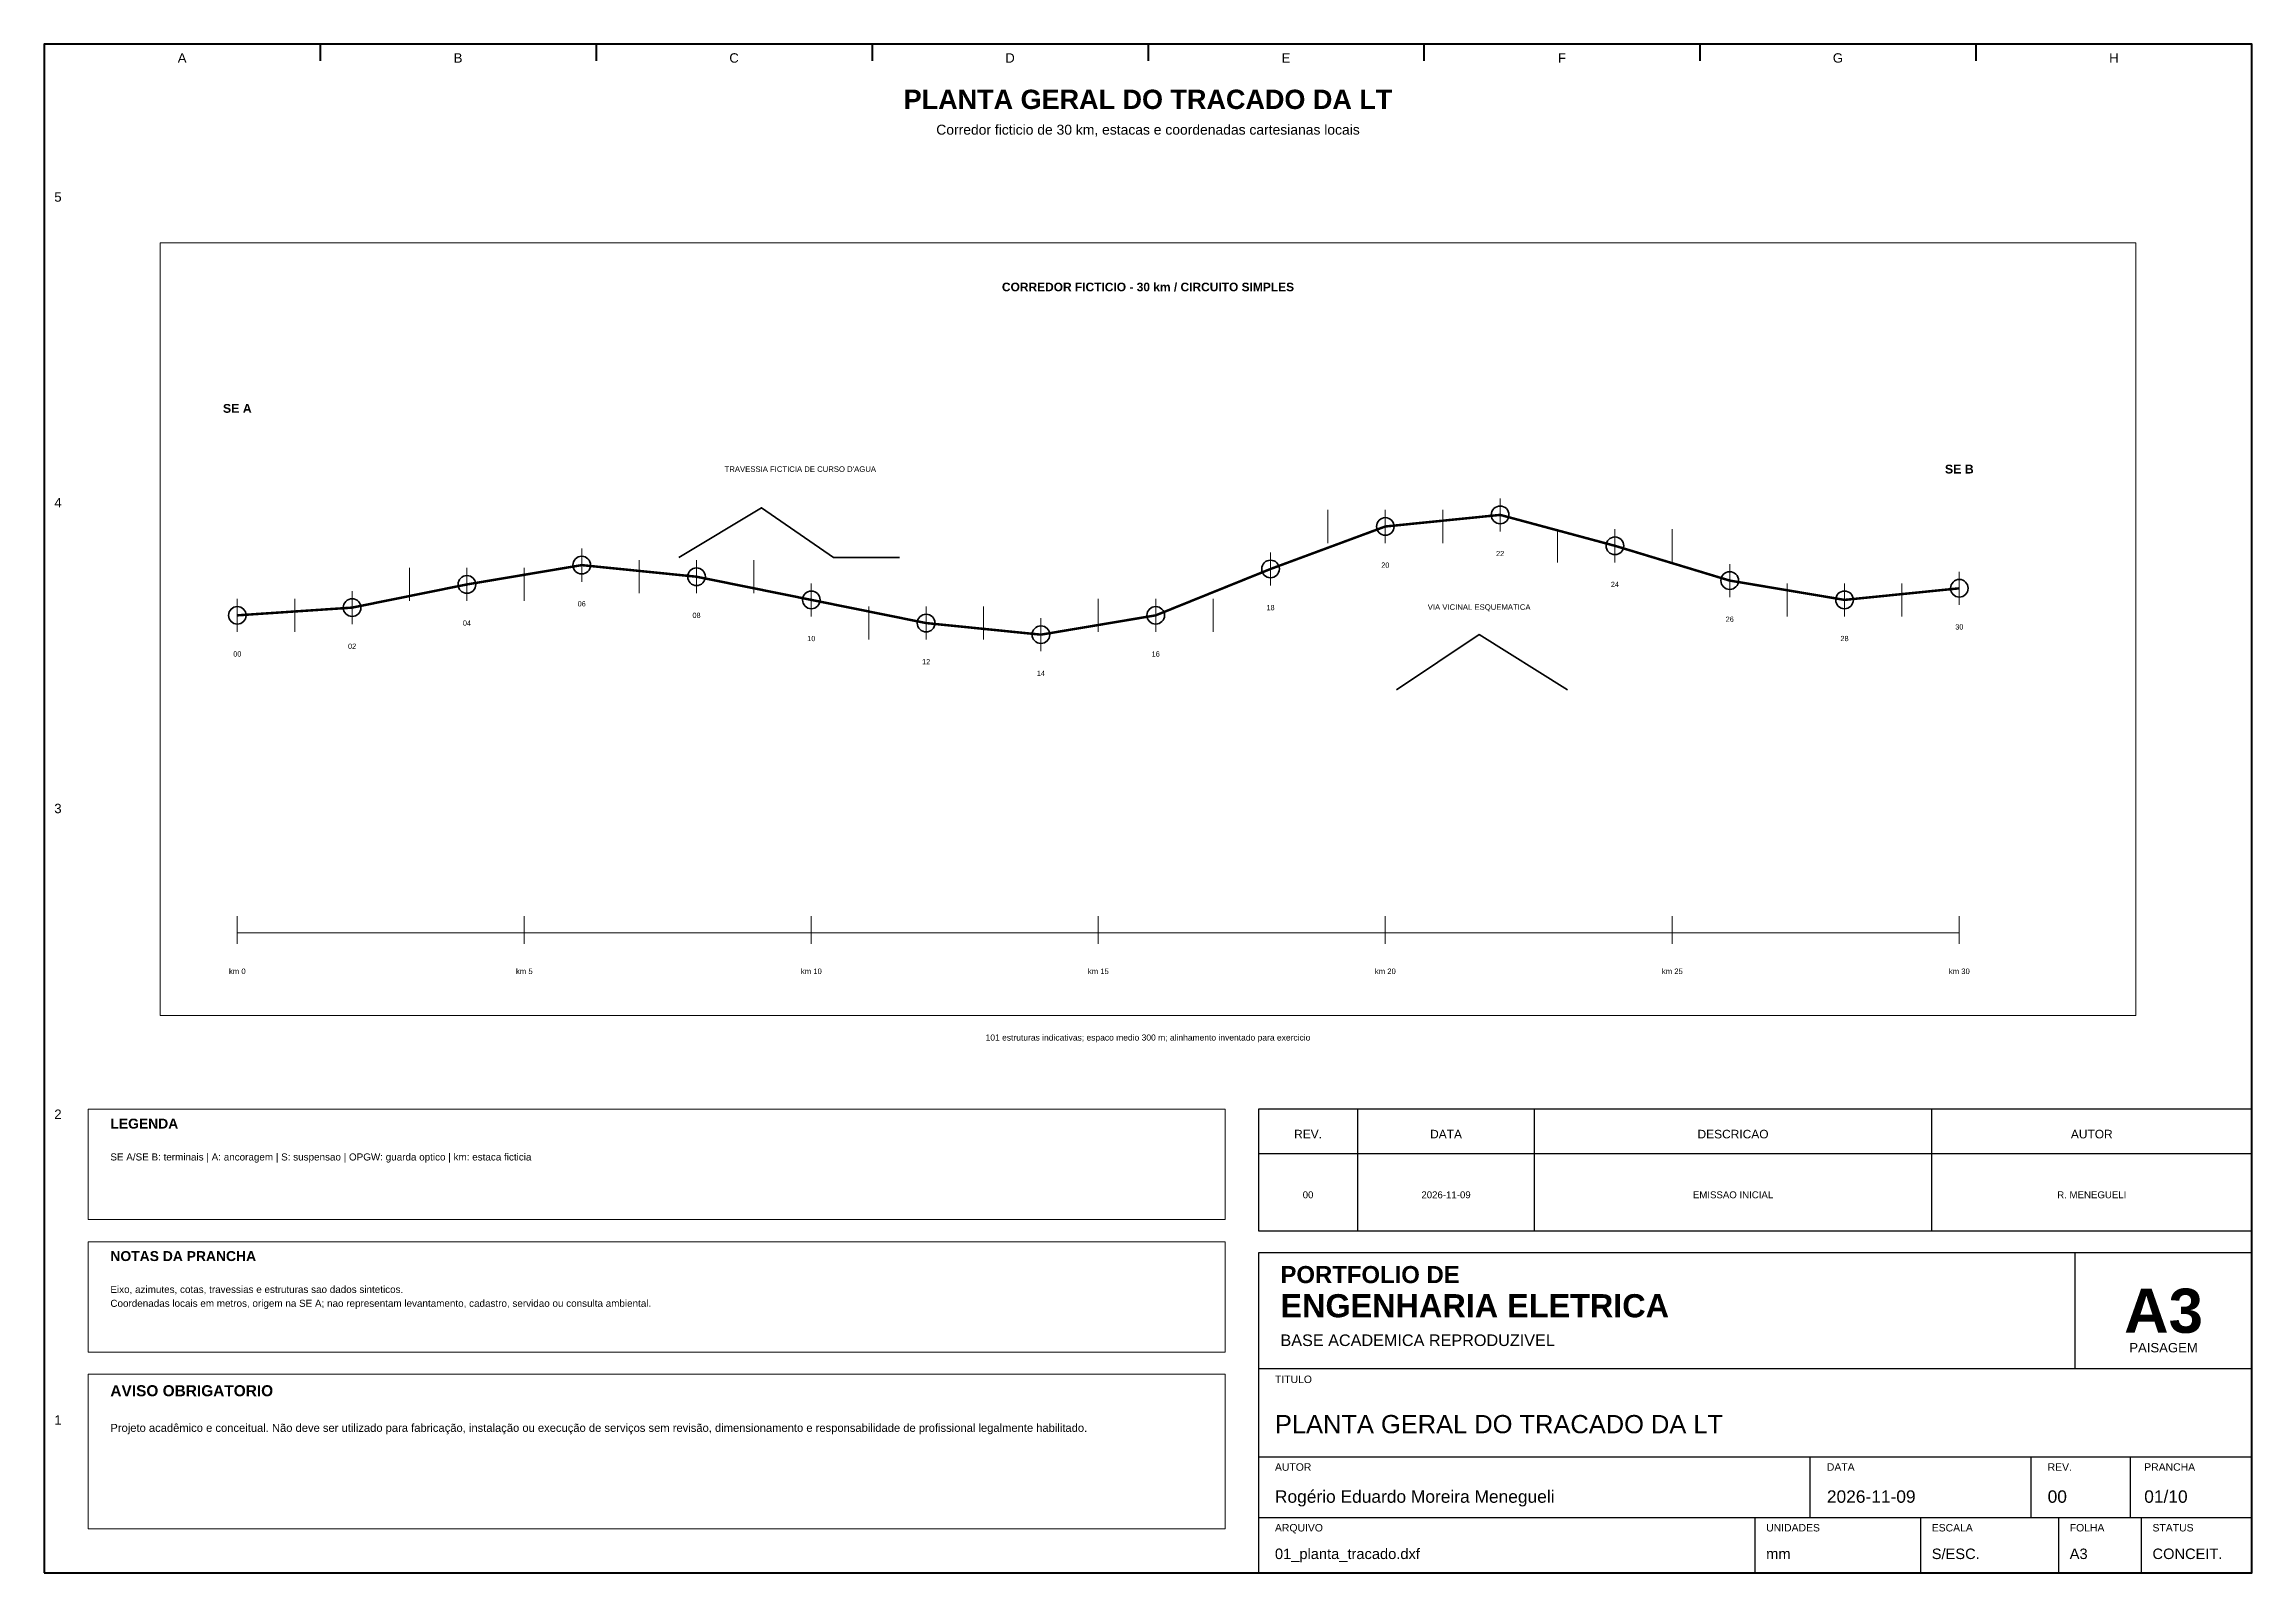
# Model space of a CAD drawing. Header units: millimetres. Extents: x 10 to 410, y 10 to 287.
import ezdxf
from ezdxf.enums import TextEntityAlignment as Align

# ---------------------------------------------------------------- set-up
doc = ezdxf.new("R2010")
doc.units = ezdxf.units.MM
for name, color, linetype, lineweight in [('00_MOLDURA', 7, 'CONTINUOUS', 50), ('01_CARIMBO', 7, 'CONTINUOUS', 25), ('02_TEXTO', 7, 'CONTINUOUS', 18), ('03_COTAS', 5, 'CONTINUOUS', 18), ('04_EQUIPAMENTOS', 250, 'CONTINUOUS', 35), ('10_ELETROCALHAS', 251, 'CONTINUOUS', 35), ('11_ARQUITETURA', 8, 'CONTINUOUS', 18), ('12_LEGENDA', 7, 'CONTINUOUS', 18), ('13_NOTAS', 7, 'CONTINUOUS', 18)]:
    doc.layers.add(name, color=color, linetype=linetype, lineweight=lineweight)
doc.styles.add('PORTFOLIO_TEXTO', font='arial.ttf')
doc.styles.add('PORTFOLIO_TITULO', font='arialbd.ttf', dxfattribs={"width": 0.92})

# ---------------------------------------------------------------- blocks, each defined once
blk = doc.blocks.new('CARIMBO_A3')
at = {"layer": '01_CARIMBO'}
for p, q in [((148, 37), (148, 58)), ((0, 37), (180, 37)), ((0, 21), (180, 21)), ((100, 10), (100, 21)), ((140, 10), (140, 21)), ((158, 10), (158, 21)), ((0, 10), (180, 10)), ((90, 0), (90, 10)), ((120, 0), (120, 10)), ((145, 0), (145, 10)), ((160, 0), (160, 10))]:
    blk.add_line(p, q, dxfattribs=at)
blk.add_lwpolyline([(0, 0), (180, 0), (180, 58), (0, 58)], close=True, dxfattribs=at)
at = {"layer": '01_CARIMBO', "style": 'PORTFOLIO_TEXTO'}
for s, p in [('TITULO', (3, 34.4)), ('AUTOR', (3, 18.5)), ('DATA', (103, 18.5)), ('REV.', (143, 18.5)), ('PRANCHA', (160.5, 18.5)), ('ARQUIVO', (3, 7.5)), ('UNIDADES', (92, 7.5)), ('ESCALA', (122, 7.5)), ('FOLHA', (147, 7.5)), ('STATUS', (162, 7.5))]:
    blk.add_text(s, height=1.35, dxfattribs=at).set_placement(p)
at = {"layer": '02_TEXTO'}
for s, height, style, p in [('PORTFOLIO DE', 3.1, 'PORTFOLIO_TITULO', (4, 52.5)), ('ENGENHARIA ELETRICA', 4.2, 'PORTFOLIO_TITULO', (4, 46.3)), ('BASE ACADEMICA REPRODUZIVEL', 2.1, 'PORTFOLIO_TEXTO', (4, 41.1))]:
    blk.add_text(s, height=height, dxfattribs=dict(at, style=style)).set_placement(p)
for s, height, style, p in [('A3', 8, 'PORTFOLIO_TITULO', (164, 47.5)), ('PAISAGEM', 1.7, 'PORTFOLIO_TEXTO', (164, 40.8))]:
    blk.add_text(s, height=height, dxfattribs=dict(at, style=style)).set_placement(p, align=Align.MIDDLE_CENTER)
at = {"layer": '02_TEXTO', "style": 'PORTFOLIO_TEXTO'}
for tag, p, height in [('TITULO', (3, 25.3), 3.3), ('AUTOR', (3, 12.7), 2.25), ('DATA', (103, 12.7), 2.25), ('REVISAO', (143, 12.7), 2.25), ('PRANCHA', (160.5, 12.7), 2.25), ('ARQUIVO', (3, 2.5), 1.9), ('UNIDADES', (92, 2.5), 1.9), ('ESCALA', (122, 2.5), 1.9), ('FOLHA', (147, 2.5), 1.9), ('STATUS', (162, 2.5), 1.9)]:
    blk.add_attdef(tag, p, '', height=height, dxfattribs=at)

msp = doc.modelspace()

# ---------------------------------------------------------------- linework, layer by layer
at = {"layer": '00_MOLDURA'}
for p, q in [((60, 287), (60, 284)), ((110, 287), (110, 284)), ((160, 287), (160, 284)), ((210, 287), (210, 284)), ((260, 287), (260, 284)), ((310, 287), (310, 284)), ((360, 287), (360, 284))]:
    msp.add_line(p, q, dxfattribs=at)
msp.add_lwpolyline([(10, 10), (410, 10), (410, 287), (10, 287)], close=True, dxfattribs=at)
at = {"layer": '01_CARIMBO'}
for p, q in [((248, 72), (248, 94)), ((280, 72), (280, 94)), ((352, 72), (352, 94)), ((230, 86), (410, 86))]:
    msp.add_line(p, q, dxfattribs=at)
msp.add_lwpolyline([(230, 72), (410, 72), (410, 94), (230, 94)], close=True, dxfattribs=at)
at = {"layer": '03_COTAS'}
for p, q in [((273.8, 198.7), (273.8, 204.7)), ((242.6, 196.6), (242.6, 202.6)), ((253, 196.6), (253, 202.6)), ((263.4, 196.6), (263.4, 202.6)), ((284.2, 193.1), (284.2, 199.1)), ((294.6, 193.1), (294.6, 199.1)), ((305, 193.1), (305, 199.1)), ((76.2, 186.1), (76.2, 192.1)), ((86.6, 186.1), (86.6, 192.1)), ((97, 186.1), (97, 192.1)), ((107.4, 189.6), (107.4, 195.6)), ((117.8, 187.5), (117.8, 193.5)), ((128.2, 187.5), (128.2, 193.5)), ((138.6, 187.5), (138.6, 193.5)), ((232.2, 188.9), (232.2, 194.9)), ((315.4, 186.8), (315.4, 192.8)), ((149, 183.3), (149, 189.3)), ((325.8, 183.3), (325.8, 189.3)), ((336.2, 183.3), (336.2, 189.3)), ((346.6, 183.3), (346.6, 189.3)), ((357, 185.4), (357, 191.4)), ((45, 180.5), (45, 186.5)), ((55.4, 180.5), (55.4, 186.5)), ((65.8, 181.9), (65.8, 187.9)), ((159.4, 179.1), (159.4, 185.1)), ((169.8, 179.1), (169.8, 185.1)), ((180.2, 179.1), (180.2, 185.1)), ((201, 180.5), (201, 186.5)), ((211.4, 180.5), (211.4, 186.5)), ((221.8, 180.5), (221.8, 186.5)), ((190.6, 177), (190.6, 183)), ((45, 124), (45, 129)), ((97, 124), (97, 129)), ((149, 124), (149, 129)), ((201, 124), (201, 129)), ((253, 124), (253, 129)), ((305, 124), (305, 129)), ((357, 124), (357, 129)), ((45, 126), (357, 126))]:
    msp.add_line(p, q, dxfattribs=at)
at = {"layer": '04_EQUIPAMENTOS'}
for points in [[(125, 194), (140, 203), (153, 194), (165, 194)], [(255, 170), (270, 180), (286, 170)]]:
    msp.add_lwpolyline(points, dxfattribs=at)
for centre in [(253, 199.6), (273.8, 201.7), (294.6, 196.1), (107.4, 192.6), (128.2, 190.5), (232.2, 191.9), (86.6, 189.1), (315.4, 189.8), (357, 188.4), (45, 183.5), (65.8, 184.9), (149, 186.3), (211.4, 183.5), (336.2, 186.3), (169.8, 182.1), (190.6, 180)]:
    msp.add_circle(centre, 1.6, dxfattribs=at)
at = {"layer": '10_ELETROCALHAS', "const_width": 0.45}
msp.add_lwpolyline([(45, 183.5), (65.8, 184.9), (86.6, 189.1), (107.4, 192.6), (128.2, 190.5), (149, 186.3), (169.8, 182.1), (190.6, 180), (211.4, 183.5), (232.2, 191.9), (253, 199.6), (273.8, 201.7), (294.6, 196.1), (315.4, 189.8), (336.2, 186.3), (357, 188.4)], dxfattribs=at)
at = {"layer": '11_ARQUITETURA'}
msp.add_lwpolyline([(31, 111), (389, 111), (389, 251), (31, 251)], close=True, dxfattribs=at)
at = {"layer": '12_LEGENDA'}
msp.add_lwpolyline([(18, 74), (224, 74), (224, 94), (18, 94)], close=True, dxfattribs=at)
at = {"layer": '13_NOTAS'}
for points in [[(18, 50), (224, 50), (224, 70), (18, 70)], [(18, 18), (224, 18), (224, 46), (18, 46)]]:
    msp.add_lwpolyline(points, close=True, dxfattribs=at)

# ---------------------------------------------------------------- block references
at = {"layer": '01_CARIMBO'}
msp.add_blockref('CARIMBO_A3', (230, 10), dxfattribs=at).add_auto_attribs({'TITULO': 'PLANTA GERAL DO TRACADO DA LT', 'AUTOR': 'Rogério Eduardo Moreira Menegueli', 'DATA': '2026-11-09', 'REVISAO': '00', 'PRANCHA': '01/10', 'ARQUIVO': '01_planta_tracado.dxf', 'UNIDADES': 'mm', 'ESCALA': 'S/ESC.', 'FOLHA': 'A3', 'STATUS': 'CONCEIT.'})

# ---------------------------------------------------------------- texts
at = {"layer": '00_MOLDURA', "style": 'PORTFOLIO_TEXTO'}
for s, p in [('A', (35, 284.5)), ('B', (85, 284.5)), ('C', (135, 284.5)), ('D', (185, 284.5)), ('E', (235, 284.5)), ('F', (285, 284.5)), ('G', (335, 284.5)), ('H', (385, 284.5)), ('5', (12.5, 259.3)), ('4', (12.5, 203.9)), ('3', (12.5, 148.5)), ('2', (12.5, 93.1)), ('1', (12.5, 37.7))]:
    msp.add_text(s, height=1.7, dxfattribs=at).set_placement(p, align=Align.MIDDLE_CENTER)
at = {"layer": '01_CARIMBO', "style": 'PORTFOLIO_TEXTO'}
for s, p in [('REV.', (239, 89.5)), ('DATA', (264, 89.5)), ('DESCRICAO', (316, 89.5)), ('AUTOR', (381, 89.5))]:
    msp.add_text(s, height=1.55, dxfattribs=at).set_placement(p, align=Align.MIDDLE_CENTER)
at = {"layer": '02_TEXTO'}
for s, height, style, p in [('PLANTA GERAL DO TRACADO DA LT', 3.5, 'PORTFOLIO_TITULO', (210, 277)), ('Corredor ficticio de 30 km, estacas e coordenadas cartesianas locais', 1.8, 'PORTFOLIO_TEXTO', (210, 271.5)), ('00', 1.25, 'PORTFOLIO_TEXTO', (239, 78.5)), ('2026-11-09', 1.25, 'PORTFOLIO_TEXTO', (264, 78.5)), ('EMISSAO INICIAL', 1.25, 'PORTFOLIO_TEXTO', (316, 78.5)), ('R. MENEGUELI', 1.25, 'PORTFOLIO_TEXTO', (381, 78.5))]:
    msp.add_text(s, height=height, dxfattribs=dict(at, style=style)).set_placement(p, align=Align.MIDDLE_CENTER)
at = {"layer": '03_COTAS', "style": 'PORTFOLIO_TEXTO'}
for s, height, p in [('20', 0.95, (253, 192.6)), ('22', 0.95, (273.8, 194.7)), ('24', 0.95, (294.6, 189.1)), ('06', 0.95, (107.4, 185.6)), ('18', 0.95, (232.2, 184.9)), ('04', 0.95, (86.6, 182.1)), ('08', 0.95, (128.2, 183.5)), ('26', 0.95, (315.4, 182.8)), ('30', 0.95, (357, 181.4)), ('00', 0.95, (45, 176.5)), ('02', 0.95, (65.8, 177.9)), ('10', 0.95, (149, 179.3)), ('16', 0.95, (211.4, 176.5)), ('28', 0.95, (336.2, 179.3)), ('12', 0.95, (169.8, 175.1)), ('14', 0.95, (190.6, 173)), ('km 0', 1, (45, 119)), ('km 5', 1, (97, 119)), ('km 10', 1, (149, 119)), ('km 15', 1, (201, 119)), ('km 20', 1, (253, 119)), ('km 25', 1, (305, 119)), ('km 30', 1, (357, 119))]:
    msp.add_text(s, height=height, dxfattribs=at).set_placement(p, align=Align.MIDDLE_CENTER)
at = {"layer": '04_EQUIPAMENTOS', "style": 'PORTFOLIO_TITULO'}
for s, p in [('SE A', (45, 221)), ('SE B', (357, 210))]:
    msp.add_text(s, height=1.6, dxfattribs=at).set_placement(p, align=Align.MIDDLE_CENTER)
at = {"layer": '11_ARQUITETURA', "style": 'PORTFOLIO_TITULO'}
msp.add_text('CORREDOR FICTICIO - 30 km / CIRCUITO SIMPLES', height=1.55, dxfattribs=at).set_placement((210, 243), align=Align.MIDDLE_CENTER)
at = {"layer": '12_LEGENDA', "style": 'PORTFOLIO_TITULO'}
msp.add_text('LEGENDA', height=1.8, dxfattribs=at).set_placement((22, 90.5))
at = {"layer": '12_LEGENDA', "insert": (22, 86), "char_height": 1.28, "width": 198, "attachment_point": 1, "line_spacing_factor": 1.18, "style": 'PORTFOLIO_TEXTO'}
msp.add_mtext('SE A/SE B: terminais | A: ancoragem | S: suspensao | OPGW: guarda optico | km: estaca ficticia', dxfattribs=at)
at = {"layer": '13_NOTAS', "style": 'PORTFOLIO_TEXTO'}
for s, height, p in [("TRAVESSIA FICTICIA DE CURSO D'AGUA", 1, (147, 210)), ('VIA VICINAL ESQUEMATICA', 1, (270, 185)), ('101 estruturas indicativas; espaco medio 300 m; alinhamento inventado para exercicio', 1.1, (210, 107))]:
    msp.add_text(s, height=height, dxfattribs=at).set_placement(p, align=Align.MIDDLE_CENTER)
at = {"layer": '13_NOTAS', "style": 'PORTFOLIO_TITULO'}
for s, height, p in [('NOTAS DA PRANCHA', 1.8, (22, 66.5)), ('AVISO OBRIGATORIO', 2, (22, 42))]:
    msp.add_text(s, height=height, dxfattribs=at).set_placement(p)
at = {"layer": '13_NOTAS', "width": 198, "attachment_point": 1, "line_spacing_factor": 1.18, "style": 'PORTFOLIO_TEXTO'}
for s, insert, char_height in [('Eixo, azimutes, cotas, travessias e estruturas sao dados sinteticos.\\PCoordenadas locais em metros, origem na SE A; nao representam levantamento, cadastro, servidao ou consulta ambiental.', (22, 62), 1.28), ('Projeto acadêmico e conceitual. Não deve ser utilizado para fabricação, instalação ou execução de serviços sem revisão, dimensionamento e responsabilidade de profissional legalmente habilitado.', (22, 37), 1.45)]:
    msp.add_mtext(s, dxfattribs=dict(at, insert=insert, char_height=char_height))

doc.saveas('drawing.dxf')
